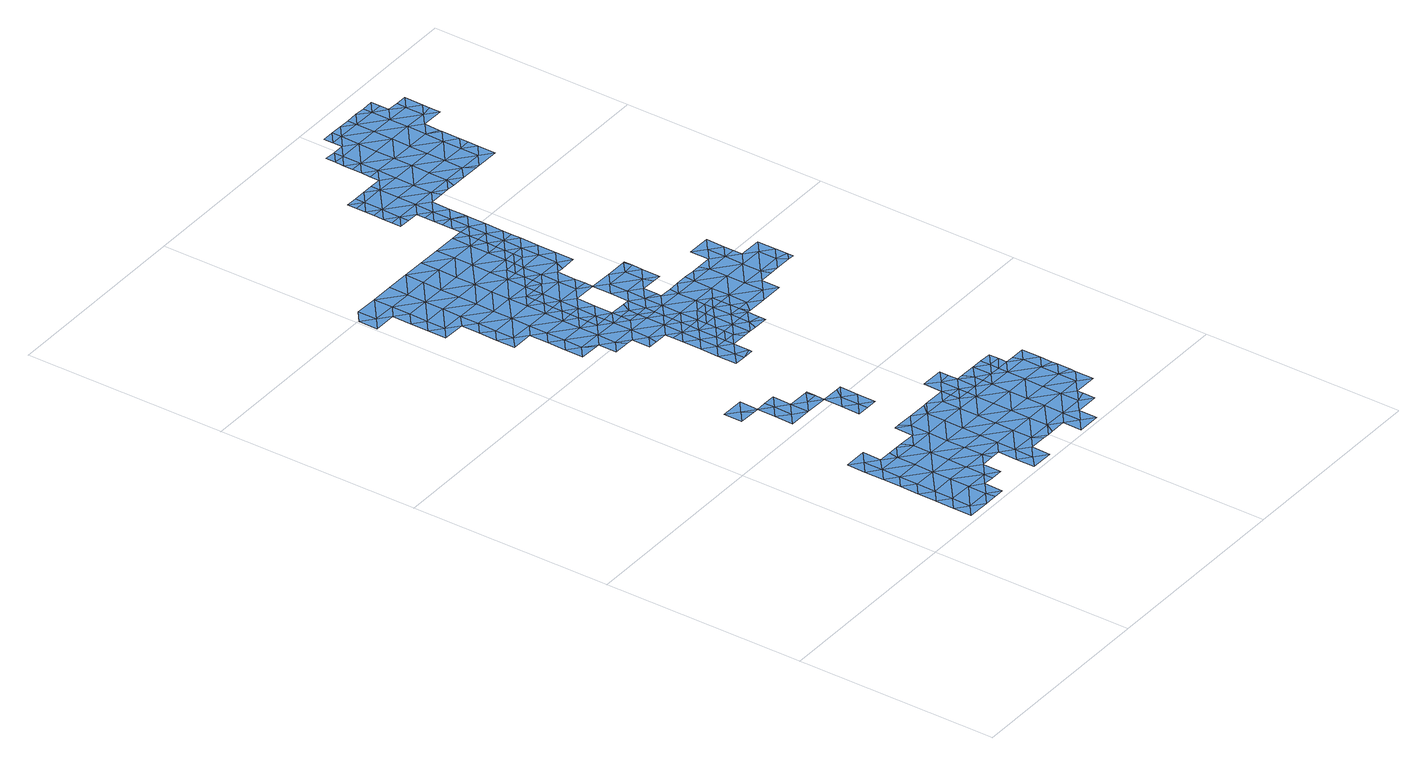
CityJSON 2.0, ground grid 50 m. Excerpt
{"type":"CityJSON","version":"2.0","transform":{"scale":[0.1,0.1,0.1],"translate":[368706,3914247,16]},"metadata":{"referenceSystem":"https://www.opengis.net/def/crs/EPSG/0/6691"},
"CityObjects":{
"waterbody1":{"type":"WaterBody","attributes":{"name":"9","class":"1140","function":"1","WaterBodyRiverFloodingRiskAttribute.description":"5","WaterBodyRiverFloodingRiskAttribute.rankOrg":"2","WaterBodyRiverFloodingRiskAttribute.adminType":"2","WaterBodyRiverFloodingRiskAttribute.scale":"L1"},"geometry":[{"type":"MultiSurface","lod":"1","boundaries":[[[0,1,2]],[[3,0,4]],[[3,5,0]],[[2,4,0]],[[0,5,1]]]}]},
"waterbody2":{"type":"WaterBody","attributes":{"name":"9","class":"1140","function":"1","WaterBodyRiverFloodingRiskAttribute.description":"5","WaterBodyRiverFloodingRiskAttribute.rankOrg":"1","WaterBodyRiverFloodingRiskAttribute.adminType":"2","WaterBodyRiverFloodingRiskAttribute.scale":"L1"},"geometry":[{"type":"MultiSurface","lod":"1","boundaries":[[[6,7,1]],[[7,6,8]],[[9,10,11]],[[11,12,9]],[[11,13,12]],[[6,13,11]],[[6,11,10]],[[6,10,8]],[[1,13,6]]]}]},
"waterbody3":{"type":"WaterBody","attributes":{"name":"9","class":"1140","function":"1","WaterBodyRiverFloodingRiskAttribute.description":"5","WaterBodyRiverFloodingRiskAttribute.rankOrg":"2","WaterBodyRiverFloodingRiskAttribute.adminType":"2","WaterBodyRiverFloodingRiskAttribute.scale":"L1"},"geometry":[{"type":"MultiSurface","lod":"1","boundaries":[[[14,15,16]],[[16,17,14]],[[18,15,14]],[[19,20,21]],[[22,19,21]],[[23,24,25]],[[26,19,22]],[[21,20,27]],[[28,17,26]],[[24,29,25]],[[30,23,25]],[[31,32,33]],[[34,33,32]],[[35,14,17]],[[28,26,22]],[[36,23,30]],[[37,27,36]],[[27,38,21]],[[39,22,21]],[[37,36,30]],[[40,34,41]],[[18,14,42]],[[35,17,28]],[[34,32,41]],[[38,39,21]],[[42,14,35]],[[37,38,27]],[[43,25,29]],[[44,32,31]],[[29,40,45]],[[40,41,45]],[[44,46,32]],[[47,37,30]],[[28,48,35]],[[30,25,47]],[[43,29,45]],[[44,49,50]],[[28,22,48]],[[41,32,46]],[[49,51,50]],[[48,22,39]],[[25,43,47]],[[35,52,42]],[[46,44,50]],[[47,53,37]],[[48,52,35]],[[45,41,54]],[[38,37,53]],[[51,55,50]],[[56,39,38]],[[45,57,43]],[[41,46,54]],[[52,58,42]],[[59,60,61]],[[57,45,54]],[[62,50,55]],[[38,53,56]],[[55,63,64]],[[59,65,60]],[[63,66,64]],[[46,50,62]],[[60,67,61]],[[47,43,68]],[[48,39,69]],[[61,67,70]],[[54,46,71]],[[68,43,57]],[[69,39,56]],[[62,55,64]],[[72,64,66]],[[48,73,52]],[[65,74,60]],[[75,76,54]],[[77,78,70]],[[67,77,70]],[[79,80,47]],[[54,71,75]],[[81,73,48]],[[57,54,76]],[[71,46,82]],[[83,67,60]],[[46,62,82]],[[84,58,52]],[[47,68,79]],[[53,47,80]],[[74,65,85]],[[86,68,57]],[[48,69,81]],[[87,86,57]],[[83,60,74]],[[77,88,78]],[[57,76,87]],[[73,84,52]],[[89,64,72]],[[90,71,82]],[[91,78,88]],[[56,53,92]],[[72,91,88]],[[93,67,83]],[[62,94,82]],[[62,64,89]],[[95,96,68]],[[77,67,97]],[[92,53,80]],[[68,86,95]],[[97,67,93]],[[79,68,96]],[[69,98,81]],[[89,72,88]],[[69,56,98]],[[96,99,79]],[[77,100,88]],[[101,102,82]],[[62,103,94]],[[99,104,79]],[[82,94,101]],[[90,82,102]],[[77,97,100]],[[80,79,104]],[[56,92,98]],[[62,89,103]],[[105,106,88]],[[88,106,89]],[[88,100,105]],[[97,107,100]],[[108,94,103]],[[73,109,84]],[[81,98,110]],[[73,81,109]],[[111,112,89]],[[89,112,103]],[[97,113,107]],[[89,106,111]],[[114,115,80]],[[80,104,114]],[[116,108,103]],[[117,100,107]],[[81,110,109]],[[92,80,115]],[[109,118,84]],[[113,119,107]],[[103,112,116]],[[104,120,114]],[[98,92,115]],[[108,116,121]],[[119,122,107]],[[117,107,122]],[[120,123,114]],[[124,109,110]],[[98,115,125]],[[110,98,126]],[[123,127,114]],[[128,115,114]],[[127,128,114]],[[98,125,126]],[[109,124,118]],[[122,119,129]],[[129,119,130]],[[131,132,115]],[[131,115,128]],[[125,115,132]],[[110,126,124]],[[133,122,129]],[[134,122,133]],[[130,135,129]],[[136,134,137]],[[137,134,133]],[[135,138,129]],[[139,118,124]],[[133,129,140]],[[126,125,141]],[[140,129,138]],[[125,132,141]],[[142,141,132]],[[141,143,126]],[[126,144,124]],[[145,146,133]],[[133,140,145]],[[137,133,146]],[[144,126,143]],[[139,124,144]],[[142,147,141]],[[144,148,139]],[[147,149,141]],[[142,150,147]],[[143,141,149]],[[151,144,143]],[[152,151,143]],[[143,149,152]],[[153,148,144]],[[154,153,144]],[[144,151,154]],[[148,153,155]]]}]},
"waterbody4":{"type":"WaterBody","attributes":{"name":"9","class":"1140","function":"1","WaterBodyRiverFloodingRiskAttribute.description":"5","WaterBodyRiverFloodingRiskAttribute.rankOrg":"2","WaterBodyRiverFloodingRiskAttribute.adminType":"2","WaterBodyRiverFloodingRiskAttribute.scale":"L1"},"geometry":[{"type":"MultiSurface","lod":"1","boundaries":[[[156,157,10]],[[158,157,156]],[[159,158,156]],[[9,156,10]],[[9,159,156]],[[157,158,160]]]}]},
"waterbody5":{"type":"WaterBody","attributes":{"name":"9","class":"1140","function":"1","WaterBodyRiverFloodingRiskAttribute.description":"5","WaterBodyRiverFloodingRiskAttribute.rankOrg":"1","WaterBodyRiverFloodingRiskAttribute.adminType":"2","WaterBodyRiverFloodingRiskAttribute.scale":"L1"},"geometry":[{"type":"MultiSurface","lod":"1","boundaries":[[[161,162,163]],[[164,165,166]],[[164,167,165]],[[166,165,168]],[[162,169,163]],[[170,169,171]],[[172,170,173]],[[174,175,172]],[[175,174,176]],[[177,178,179]],[[180,181,182]],[[183,181,180]],[[184,185,166]],[[186,187,188]],[[186,189,187]],[[183,190,186]],[[187,189,191]],[[192,186,188]],[[190,189,186]],[[184,189,190]],[[193,189,184]],[[184,190,185]],[[193,191,189]],[[193,184,168]],[[190,180,185]],[[180,161,185]],[[190,183,180]],[[186,192,183]],[[194,195,196]],[[195,197,196]],[[195,198,197]],[[184,166,168]],[[185,199,166]],[[199,200,201]],[[167,164,202]],[[203,198,195]],[[198,203,204]],[[161,199,185]],[[204,203,205]],[[205,203,206]],[[207,206,203]],[[208,209,210]],[[211,209,208]],[[212,209,211]],[[213,209,212]],[[213,214,209]],[[213,215,214]],[[215,213,216]],[[213,217,216]],[[217,213,218]],[[217,218,219]],[[220,219,218]],[[221,222,223]],[[221,218,222]],[[218,212,222]],[[222,212,224]],[[212,225,224]],[[201,200,226]],[[172,200,170]],[[170,200,169]],[[169,200,163]],[[163,200,199]],[[163,199,161]],[[227,228,229]],[[230,231,232]],[[229,201,226]],[[233,234,226]],[[235,234,233]],[[236,231,230]],[[176,237,175]],[[238,175,237]],[[239,175,238]],[[239,172,175]],[[172,239,233]],[[239,235,233]],[[172,233,200]],[[226,200,233]],[[240,226,234]],[[232,226,240]],[[232,229,226]],[[231,229,232]],[[231,227,229]],[[236,227,231]],[[202,228,167]],[[228,202,229]],[[201,229,202]],[[202,199,201]],[[164,199,202]],[[199,164,166]],[[161,241,162]],[[161,180,241]],[[182,241,180]],[[242,243,244]],[[245,243,242]],[[246,243,245]],[[243,246,247]],[[247,246,162]],[[246,169,162]],[[171,169,246]],[[162,248,247]],[[247,249,243]],[[246,245,171]],[[245,250,171]],[[250,245,251]],[[250,251,252]],[[252,251,197]],[[215,252,197]],[[250,252,253]],[[252,254,253]],[[254,252,216]],[[255,254,216]],[[253,254,255]],[[256,253,255]],[[256,257,253]],[[256,173,257]],[[256,174,173]],[[256,258,174]],[[258,256,259]],[[260,258,259]],[[260,261,258]],[[262,174,263]],[[176,174,262]],[[261,263,258]],[[264,259,255]],[[265,264,255]],[[217,265,255]],[[266,265,217]],[[174,258,263]],[[174,172,173]],[[170,257,173]],[[170,171,257]],[[259,256,255]],[[257,250,253]],[[171,250,257]],[[251,245,242]],[[196,251,242]],[[267,196,242]],[[268,196,267]],[[269,267,242]],[[269,242,244]],[[241,248,162]],[[270,210,209]],[[271,222,224]],[[223,222,271]],[[221,220,218]],[[217,219,266]],[[217,255,216]],[[216,252,215]],[[198,214,215]],[[214,198,270]],[[209,214,270]],[[218,213,212]],[[211,225,212]],[[210,270,272]],[[204,272,270]],[[207,195,177]],[[207,177,179]],[[198,204,270]],[[195,207,203]],[[215,197,198]],[[197,251,196]],[[177,195,194]],[[194,196,268]],[[177,194,178]],[[273,274,249]],[[275,274,273]],[[244,274,275]],[[274,244,243]],[[274,243,249]]]}]},
"waterbody6":{"type":"WaterBody","attributes":{"name":"9","class":"1140","function":"1","WaterBodyRiverFloodingRiskAttribute.description":"5","WaterBodyRiverFloodingRiskAttribute.rankOrg":"1","WaterBodyRiverFloodingRiskAttribute.adminType":"2","WaterBodyRiverFloodingRiskAttribute.scale":"L1"},"geometry":[{"type":"MultiSurface","lod":"1","boundaries":[[[276,277,278]],[[279,278,277]],[[276,280,277]],[[159,281,282]],[[282,283,159]],[[284,283,282]],[[284,282,280]],[[282,277,280]],[[281,277,282]],[[281,279,277]]]}]},
"waterbody7":{"type":"WaterBody","attributes":{"name":"9","class":"1140","function":"1","WaterBodyRiverFloodingRiskAttribute.description":"5","WaterBodyRiverFloodingRiskAttribute.rankOrg":"2","WaterBodyRiverFloodingRiskAttribute.adminType":"2","WaterBodyRiverFloodingRiskAttribute.scale":"L1"},"geometry":[{"type":"MultiSurface","lod":"1","boundaries":[[[264,265,285]],[[286,285,265]],[[287,288,286]],[[289,290,288]],[[291,292,293]],[[294,292,291]],[[219,292,294]],[[285,261,260]],[[261,285,288]],[[285,260,259]],[[261,288,290]],[[295,286,296]],[[286,288,285]],[[221,297,220]],[[219,220,292]],[[285,259,264]],[[296,286,265]],[[289,288,287]],[[266,219,296]],[[266,296,265]],[[220,297,292]],[[294,296,219]],[[294,295,296]],[[293,292,297]]]}]},
"waterbody8":{"type":"WaterBody","attributes":{"name":"9","class":"1140","function":"1","WaterBodyRiverFloodingRiskAttribute.description":"5","WaterBodyRiverFloodingRiskAttribute.rankOrg":"1","WaterBodyRiverFloodingRiskAttribute.adminType":"2","WaterBodyRiverFloodingRiskAttribute.scale":"L1"},"geometry":[{"type":"MultiSurface","lod":"1","boundaries":[[[93,113,97]],[[113,93,298]],[[298,119,113]],[[299,300,135]],[[135,130,299]],[[301,119,298]],[[119,301,299]],[[302,299,301]],[[302,303,299]],[[130,119,299]],[[298,304,301]],[[298,83,304]],[[93,83,298]],[[300,299,303]]]}]},
"waterbody9":{"type":"WaterBody","attributes":{"name":"9","class":"1140","function":"1","WaterBodyRiverFloodingRiskAttribute.description":"5","WaterBodyRiverFloodingRiskAttribute.rankOrg":"1","WaterBodyRiverFloodingRiskAttribute.adminType":"2","WaterBodyRiverFloodingRiskAttribute.scale":"L1"},"geometry":[{"type":"MultiSurface","lod":"1","boundaries":[[[305,306,307]],[[306,308,307]],[[309,308,306]],[[310,308,309]],[[311,308,310]],[[311,312,313]],[[313,312,314]],[[315,316,308]],[[307,316,317]],[[318,319,320]],[[319,321,320]],[[105,322,106]],[[323,324,325]],[[325,326,323]],[[327,326,325]],[[326,327,328]],[[329,328,330]],[[331,332,146]],[[140,333,334]],[[333,335,334]],[[134,117,122]],[[117,134,322]],[[116,112,323]],[[116,323,121]],[[94,108,101]],[[101,108,336]],[[111,337,112]],[[100,117,322]],[[111,106,337]],[[134,136,322]],[[338,329,330]],[[112,337,323]],[[331,324,332]],[[339,325,324]],[[340,339,324]],[[340,341,342]],[[324,341,340]],[[315,308,311]],[[307,308,316]],[[317,305,307]],[[343,309,306]],[[344,342,341]],[[331,341,324]],[[331,146,334]],[[335,345,334]],[[310,309,346]],[[312,311,310]],[[347,348,349]],[[349,345,350]],[[335,350,345]],[[351,335,333]],[[352,349,350]],[[338,353,329]],[[137,146,332]],[[146,145,334]],[[145,140,334]],[[353,320,321]],[[354,321,319]],[[140,138,333]],[[355,351,333]],[[138,355,333]],[[355,138,135]],[[105,100,322]],[[106,322,337]],[[337,322,136]],[[337,136,332]],[[337,332,323]],[[332,136,137]],[[324,323,332]],[[356,335,351]],[[335,356,350]],[[352,347,349]],[[347,357,348]],[[357,358,348]],[[359,358,357]],[[314,348,358]],[[312,348,314]],[[312,349,348]],[[310,349,312]],[[345,349,310]],[[346,345,310]],[[345,346,334]],[[346,331,334]],[[346,341,331]],[[346,309,341]],[[309,344,341]],[[360,354,361]],[[360,321,354]],[[360,329,321]],[[329,360,362]],[[363,362,360]],[[364,362,363]],[[364,326,362]],[[326,364,121]],[[364,336,121]],[[336,364,365]],[[336,365,102]],[[343,344,309]],[[101,336,102]],[[108,121,336]],[[121,323,326]],[[328,362,326]],[[329,362,328]],[[353,321,329]],[[363,360,361]]]}]},
"waterbody10":{"type":"WaterBody","attributes":{"name":"9","class":"1140","function":"1","WaterBodyRiverFloodingRiskAttribute.description":"5","WaterBodyRiverFloodingRiskAttribute.rankOrg":"1","WaterBodyRiverFloodingRiskAttribute.adminType":"2","WaterBodyRiverFloodingRiskAttribute.scale":"L1"},"geometry":[{"type":"MultiSurface","lod":"1","boundaries":[[[366,367,368]],[[368,367,369]],[[368,369,370]],[[371,369,372]],[[373,371,372]],[[75,71,374]],[[375,376,377]],[[375,378,376]],[[379,377,380]],[[380,381,379]],[[382,381,380]],[[382,383,381]],[[382,384,383]],[[384,385,383]],[[386,383,385]],[[383,386,387]],[[388,387,386]],[[389,388,386]],[[386,390,389]],[[386,391,390]],[[392,391,386]],[[393,390,391]],[[390,393,394]],[[395,393,396]],[[397,395,396]],[[395,397,398]],[[399,400,394]],[[394,400,390]],[[400,389,390]],[[383,387,401]],[[385,392,386]],[[385,402,392]],[[403,402,385]],[[401,381,383]],[[382,380,404]],[[370,405,368]],[[406,368,405]],[[407,366,408]],[[396,409,397]],[[396,393,391]],[[392,402,391]],[[366,410,367]],[[369,367,372]],[[411,373,372]],[[412,413,414]],[[415,412,414]],[[403,415,402]],[[416,417,418]],[[419,418,420]],[[421,419,403]],[[385,384,421]],[[404,384,382]],[[422,404,423]],[[404,424,423]],[[425,422,423]],[[426,422,425]],[[427,428,429]],[[428,427,430]],[[427,429,431]],[[429,432,431]],[[432,423,433]],[[432,434,423]],[[431,432,433]],[[431,435,427]],[[436,435,431]],[[437,436,431]],[[434,425,423]],[[438,439,440]],[[441,422,426]],[[442,439,443]],[[444,445,430]],[[445,444,446]],[[446,447,448]],[[151,447,446]],[[447,449,448]],[[450,449,447]],[[451,452,442]],[[453,450,454]],[[142,132,131]],[[142,131,455]],[[131,128,455]],[[123,456,457]],[[456,123,120]],[[120,104,456]],[[99,456,104]],[[99,96,456]],[[96,95,458]],[[95,86,458]],[[86,459,458]],[[459,86,87]],[[460,461,376]],[[462,376,461]],[[376,462,380]],[[380,462,424]],[[462,433,424]],[[463,433,462]],[[433,463,437]],[[464,437,463]],[[465,466,427]],[[466,444,427]],[[444,466,155]],[[155,153,444]],[[152,149,447]],[[149,454,447]],[[149,147,454]],[[147,150,454]],[[454,150,467]],[[150,455,467]],[[467,455,468]],[[90,102,374]],[[374,102,469]],[[374,469,459]],[[459,469,470]],[[361,471,470]],[[471,361,472]],[[472,473,471]],[[473,457,471]],[[471,457,458]],[[471,458,470]],[[76,374,459]],[[76,75,374]],[[474,468,475]],[[476,475,468]],[[453,467,474]],[[448,445,446]],[[439,441,443]],[[439,422,441]],[[438,422,439]],[[422,438,404]],[[404,438,384]],[[438,440,384]],[[384,440,421]],[[421,440,419]],[[440,418,419]],[[440,452,418]],[[440,439,452]],[[452,439,442]],[[452,416,418]],[[421,403,385]],[[416,452,451]],[[420,418,417]],[[419,420,477]],[[478,419,477]],[[419,478,403]],[[403,478,415]],[[478,412,415]],[[478,479,412]],[[479,478,477]],[[480,414,413]],[[411,414,480]],[[372,414,411]],[[367,414,372]],[[415,414,367]],[[410,415,367]],[[402,415,410]],[[71,90,374]],[[402,410,391]],[[391,410,396]],[[410,366,396]],[[366,409,396]],[[407,409,366]],[[406,408,368]],[[408,366,368]],[[468,474,467]],[[454,467,453]],[[447,454,450]],[[447,151,152]],[[154,151,446]],[[446,153,154]],[[153,446,444]],[[444,430,427]],[[465,427,435]],[[481,482,463]],[[481,463,483]],[[484,483,462]],[[482,464,463]],[[433,437,431]],[[463,462,483]],[[423,424,433]],[[404,380,424]],[[376,380,377]],[[484,462,461]],[[376,378,460]],[[87,76,459]],[[459,470,458]],[[458,456,96]],[[457,456,458]],[[142,455,150]],[[127,123,485]],[[485,123,457]],[[455,485,468]],[[468,485,486]],[[486,457,473]],[[486,476,468]],[[486,485,457]],[[485,128,127]],[[455,128,485]]]}]}
},
"vertices":[
[194,640,2],[222,616,2],[223,662,2],[165,617,2],[166,663,2],[207,616,2],
[250,593,2],[249,616,2],[279,615,2],[277,523,2],[278,569,2],[249,546,2],[221,524,2],[221,570,2],
[36,1474,1],[8,1498,1],[7,1451,1],[64,1451,1],[36,1520,1],[62,1358,1],[62,1312,1],[91,1335,1],[91,1381,1],[117,1219,1],[117,1172,1],[145,1195,1],[63,1404,1],[119,1311,1],[92,1427,1],[173,1172,1],[146,1241,1],[221,1032,1],[200,1056,1],[171,1033,1],[172,1079,1],[93,1473,1],[118,1265,1],[147,1288,1],[147,1334,1],[148,1380,1],[173,1125,1],[201,1102,1],[93,1519,1],[202,1194,1],[228,1032,1],[201,1148,1],[257,1055,1],[203,1240,1],[149,1426,1],[227,986,1],[256,1009,1],[267,985,1],[149,1472,1],[203,1287,1],[257,1101,1],[284,985,1],[204,1333,1],[258,1147,1],[150,1519,1],[338,753,1],[366,776,1],[338,799,1],[313,1008,1],[284,939,1],[312,962,1],[367,753,1],[307,938,1],[367,822,1],[259,1193,1],[205,1379,1],[339,846,1],[286,1077,1],[340,938,1],[206,1472,1],[395,761,1],[286,1101,1],[286,1124,1],[368,868,1],[340,892,1],[260,1240,1],[260,1286,1],[205,1425,1],[314,1054,1],[395,799,1],[207,1518,1],[394,752,1],[287,1170,1],[287,1147,1],[368,914,1],[369,961,1],[314,1077,1],[340,917,1],[261,1332,1],[395,822,1],[342,1030,1],[287,1193,1],[288,1216,1],[396,845,1],[262,1378,1],[288,1239,1],[396,891,1],[342,1054,1],[342,1077,1],[370,1007,1],[288,1262,1],[397,914,1],[397,937,1],[424,867,1],[370,1030,1],[263,1471,1],[262,1425,1],[397,960,1],[398,983,1],[424,844,1],[317,1285,1],[318,1331,1],[398,1006,1],[425,891,1],[264,1517,1],[453,844,2],[317,1262,1],[398,1030,1],[453,890,2],[345,1262,1],[320,1470,1],[318,1377,1],[319,1424,1],[345,1285,1],[346,1308,1],[481,867,2],[481,844,2],[346,1331,1],[346,1354,1],[482,913,2],[454,913,2],[509,843,2],[454,936,1],[482,936,1],[510,866,2],[320,1516,1],[510,889,2],[375,1377,1],[375,1354,1],[376,1423,1],[376,1469,1],[510,912,2],[511,936,1],[403,1376,1],[377,1515,1],[404,1399,1],[403,1353,1],[405,1446,1],[404,1422,1],[405,1492,1],[405,1469,1],[406,1515,1],
[306,546,2],[332,568,2],[335,546,2],[334,522,2],[335,568,2],
[300,130,2],[357,129,2],[301,176,2],[187,178,2],[158,155,2],[187,131,2],[159,201,2],[158,109,2],[358,175,2],[358,221,2],[414,174,2],[359,267,2],[416,267,2],[416,313,2],[360,314,2],[388,336,2],[583,33,2],[554,10,2],[611,10,2],[299,83,2],[298,60,2],[327,60,2],[271,61,2],[186,85,2],[243,131,2],[242,38,2],[213,15,2],[244,15,2],[185,39,2],[243,84,2],[156,16,2],[270,15,2],[157,62,2],[555,57,2],[583,79,2],[527,80,2],[584,126,2],[641,125,2],[244,177,2],[301,222,2],[245,223,2],[188,224,2],[640,78,2],[669,101,2],[669,87,2],[668,55,2],[611,56,2],[727,160,2],[698,170,2],[726,147,2],[727,193,2],[699,216,2],[642,217,2],[641,171,2],[585,172,2],[585,218,2],[586,264,2],[643,263,2],[615,287,2],[643,286,2],[672,286,2],[700,263,2],[693,286,2],[728,239,2],[727,208,2],[245,269,2],[160,293,2],[160,247,2],[189,270,2],[218,339,2],[189,316,2],[217,293,2],[302,268,2],[274,292,2],[291,292,2],[161,340,2],[346,337,2],[332,337,2],[331,291,2],[249,292,2],[328,106,2],[470,81,2],[413,82,2],[441,58,2],[470,127,2],[414,128,2],[385,105,2],[361,106,2],[384,59,2],[471,173,2],[527,126,2],[528,173,2],[472,220,2],[529,219,2],[529,265,2],[472,266,2],[415,220,2],[473,312,2],[501,289,2],[502,312,2],[502,335,2],[438,336,2],[445,336,2],[530,288,2],[558,288,2],[586,287,2],[498,57,2],[513,57,2],[484,58,2],[698,124,2],[728,285,2],[726,100,2],[384,13,2],[412,36,2],[440,12,2],
[390,429,2],[362,452,2],[363,429,2],[333,430,2],[390,475,2],[334,476,2],[362,499,2],[379,521,2],[391,521,2],
[530,311,2],[559,334,2],[559,358,2],[531,357,2],[559,380,2],[503,381,2],[643,333,2],[644,310,2],[672,332,2],[615,333,2],[575,334,2],[587,310,2],[672,307,2],
[424,821,1],[481,820,2],[509,813,2],[452,798,2],[471,797,2],[509,797,2],[433,798,2],
[626,1073,1],[626,1026,1],[654,1049,1],[654,1003,1],[597,1004,1],[653,957,1],[682,979,1],[710,956,1],[738,978,1],[738,932,1],[682,1002,1],[682,1025,1],[683,1072,1],[514,1167,1],[512,1167,1],[514,1146,1],[485,1144,1],[425,914,1],[426,1006,1],[483,1005,1],[455,1029,1],[427,1052,1],[455,1040,1],[456,1075,1],[485,1098,1],[491,1074,1],[539,958,1],[483,959,1],[538,866,2],[539,912,2],[595,865,2],[370,1053,1],[426,960,1],[513,1074,1],[486,1028,1],[512,1028,1],[540,1004,1],[542,1028,1],[590,1027,1],[569,1027,1],[595,911,2],[596,957,1],[680,887,2],[709,910,2],[652,910,2],[624,888,2],[566,842,2],[659,887,2],[513,1120,1],[457,1167,1],[518,843,2],[623,841,2],[722,886,2],[737,901,2],[737,886,2],[429,1145,1],[400,1168,1],[428,1099,1],[400,1122,1],[399,1076,1],[382,1076,1],
[610,1928,1],[666,1881,1],[667,1927,1],[695,1904,1],[696,1927,1],[724,1903,1],[723,1880,1],[752,1903,1],[314,1100,1],[381,1769,1],[380,1746,1],[409,1769,1],[352,1770,1],[438,1769,1],[437,1746,1],[466,1768,1],[494,1745,1],[495,1791,1],[551,1744,1],[552,1790,1],[495,1837,1],[467,1814,1],[467,1838,1],[467,1861,1],[496,1883,1],[553,1882,1],[552,1836,1],[525,1906,1],[496,1906,1],[525,1929,1],[554,1929,1],[554,1952,1],[525,1952,1],[468,1907,1],[468,1884,1],[466,1791,1],[609,1835,1],[608,1789,1],[493,1698,1],[696,1950,1],[667,1950,1],[611,1951,1],[639,1951,1],[582,1951,1],[610,1882,1],[751,1856,1],[694,1811,1],[751,1810,1],[723,1834,1],[666,1835,1],[692,1672,1],[692,1696,1],[664,1696,1],[664,1742,1],[692,1719,1],[608,1743,1],[549,1651,1],[493,1652,1],[437,1699,1],[521,1629,1],[541,1628,1],[435,1561,1],[463,1542,1],[463,1583,1],[463,1537,1],[435,1607,1],[464,1630,1],[436,1653,1],[498,1629,1],[407,1584,1],[407,1607,1],[407,1630,1],[550,1698,1],[606,1651,1],[607,1697,1],[578,1628,1],[634,1627,1],[625,1627,1],[434,1514,1],[462,1491,1],[433,1468,1],[433,1422,1],[461,1445,1],[461,1423,1],[461,1398,1],[691,1626,1],[663,1650,1],[460,1352,1],[432,1376,1],[374,1330,1],[316,1239,1],[373,1238,1],[316,1193,1],[315,1146,1],[352,1747,1],[352,1724,1],[380,1700,1],[379,1654,1],[379,1631,1],[406,1561,1],[406,1538,1],[431,1330,1],[431,1283,1],[343,1123,1],[344,1169,1],[372,1192,1],[401,1189,1],[401,1214,1],[459,1306,1],[459,1260,1],[419,1260,1],[693,1765,1],[665,1788,1],[693,1772,1],[751,1837,1],[351,1654,1],[350,1631,1],[351,1677,1],[351,1701,1],[374,1284,1],[402,1261,1]
]}
